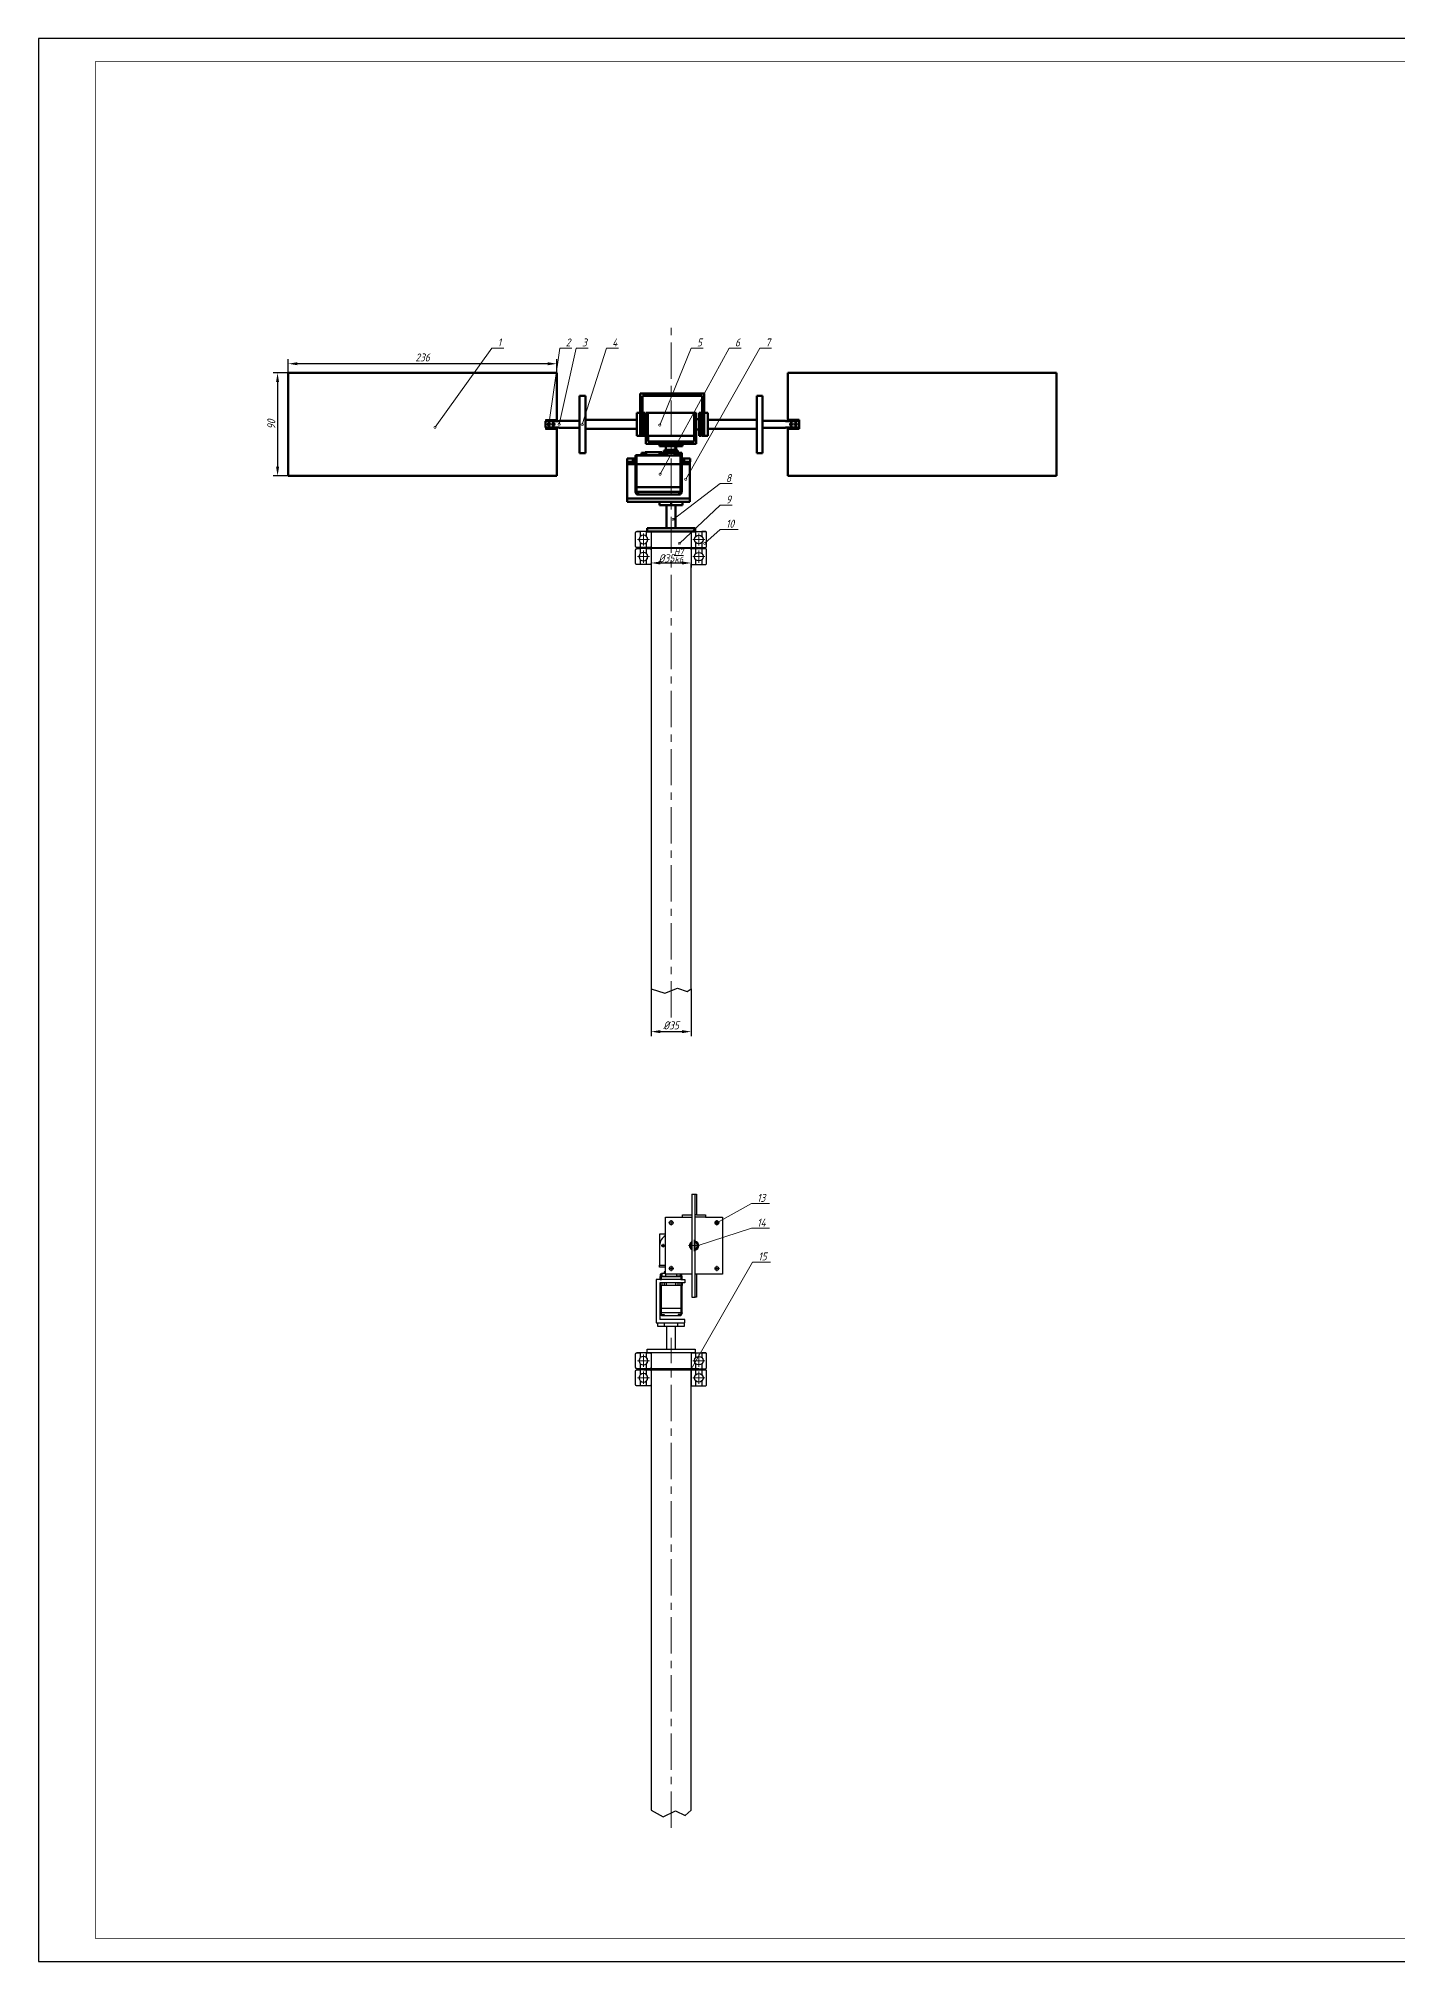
# Model space of a CAD drawing. Header units: millimetres. Extents: x -1060 to 1239, y -708 to 891.
# Drawn here: x 50 to 644, y 50 to 891 of the extents above; entities that cross this region are included whole.
import ezdxf
from ezdxf import colors
from ezdxf.entities.mleader import LeaderData, LeaderLine
from ezdxf.math import Vec2, Vec3

# ---------------------------------------------------------------- set-up
doc = ezdxf.new("R2010")
doc.units = ezdxf.units.MM
doc.header["$LTSCALE"] = 0.5
doc.linetypes.add('CENTER', pattern=[50.8, 31.75, -6.35, 6.35, -6.35])
for name, color, linetype in [('bear1', 7, 'Continuous'), ('bear2', 7, 'CENTER'), ('tf', 7, 'Continuous')]:
    doc.layers.add(name, color=color, linetype=linetype)
for name, color, linetype, lineweight in [('尺寸标注', 7, 'Continuous', 25), ('文字标注', 7, 'Continuous', 25), ('点画线', 1, 'CENTER', 25), ('粗实线', 7, 'Continuous', 50)]:
    doc.layers.add(name, color=color, linetype=linetype, lineweight=lineweight)
doc.styles.add('国标汉字3.5', font='gbeitc.shx', dxfattribs={"height": 3.5, "bigfont": 'gbcbig.shx'})
doc.dimstyles.new('国标尺寸', dxfattribs={"dimtxt": 3.5, "dimasz": 4, "dimexe": 2, "dimexo": 0, "dimgap": 1, "dimtad": 1, "dimtoh": 1, "dimdec": 0, "dimdsep": 46, "dimtxsty": '国标汉字3.5', "dimcen": 3.5, "dimaunit": 1, "dimadec": 0, "dimazin": 1, "dimtfac": 1, "dimtdec": 0, "dimtmove": 0, "dimatfit": 3, "dimfxl": 1, "dimarcsym": 2})

# ---------------------------------------------------------------- blocks, each defined once
blk = doc.blocks.new('tf')
at = {"layer": 'tf', "color": 0, "lineweight": 25}
blk.add_lwpolyline([(-594.5, -420.5), (594.5, -420.5), (594.5, 420.5), (-594.5, 420.5)], close=True, dxfattribs=at)
at = {"layer": 'tf', "color": 0, "lineweight": 25, "const_width": 0.3}
blk.add_lwpolyline([(-569.5, -410.5), (584.5, -410.5), (584.5, 410.5), (-569.5, 410.5)], close=True, dxfattribs=at)
blk = doc.blocks.new('*D19')
at = {"layer": 'Defpoints', "color": 0, "lineweight": 15, "transparency": 16777216}
for p in [(159.27, 748.75), (159.27, 744.71), (276.77, 744.71)]:
    blk.add_point(p, dxfattribs=at)
at = {"layer": '尺寸标注', "color": 0, "lineweight": -2, "transparency": 16777216}
for p, q in [((159.27, 744.71), (159.27, 750.75)), ((272.77, 748.75), (163.27, 748.75)), ((276.77, 744.71), (276.77, 750.75))]:
    blk.add_line(p, q, dxfattribs=at)
at = {"layer": '尺寸标注', "color": 0, "lineweight": 15, "transparency": 16777216}
for points in [[(163.27, 749.42), (163.27, 748.09), (159.27, 748.75)], [(272.77, 749.42), (272.77, 748.09), (276.77, 748.75)]]:
    blk.add_solid(points, dxfattribs=at)
at = {"layer": '尺寸标注', "color": 0, "lineweight": 15, "transparency": 16777216, "insert": (218.02, 751.5), "char_height": 3.5, "attachment_point": 5, "style": '国标汉字3.5'}
blk.add_mtext('236', dxfattribs=at)
blk = doc.blocks.new('*D20')
at = {"layer": 'Defpoints', "color": 0, "lineweight": 15, "transparency": 16777216}
for p in [(159.27, 744.71), (154.6, 699.71), (159.27, 699.71)]:
    blk.add_point(p, dxfattribs=at)
at = {"layer": '尺寸标注', "color": 0, "lineweight": -2, "transparency": 16777216}
for p, q in [((159.27, 744.71), (152.6, 744.71)), ((154.6, 740.71), (154.6, 703.71)), ((159.27, 699.71), (152.6, 699.71))]:
    blk.add_line(p, q, dxfattribs=at)
at = {"layer": '尺寸标注', "color": 0, "lineweight": 15, "transparency": 16777216}
for points in [[(153.93, 740.71), (155.26, 740.71), (154.6, 744.71)], [(153.93, 703.71), (155.26, 703.71), (154.6, 699.71)]]:
    blk.add_solid(points, dxfattribs=at)
at = {"layer": '尺寸标注', "color": 0, "lineweight": 15, "transparency": 16777216, "insert": (151.85, 722.21), "char_height": 3.5, "attachment_point": 5, "rotation": 90, "style": '国标汉字3.5'}
blk.add_mtext('90', dxfattribs=at)
blk = doc.blocks.new('*D23')
at = {"layer": 'Defpoints', "color": 0, "lineweight": 15, "transparency": 16777216}
for p in [(317.98, 475.38), (335.48, 475.38), (335.48, 456.66)]:
    blk.add_point(p, dxfattribs=at)
at = {"layer": '尺寸标注', "color": 0, "lineweight": -2, "transparency": 16777216}
for p, q in [((317.98, 475.38), (317.98, 454.66)), ((335.48, 475.38), (335.48, 454.66)), ((321.98, 456.66), (331.48, 456.66))]:
    blk.add_line(p, q, dxfattribs=at)
at = {"layer": '尺寸标注', "color": 0, "lineweight": 15, "transparency": 16777216}
for points in [[(321.98, 457.33), (321.98, 456), (317.98, 456.66)], [(331.48, 457.33), (331.48, 456), (335.48, 456.66)]]:
    blk.add_solid(points, dxfattribs=at)
at = {"layer": '尺寸标注', "color": 0, "lineweight": 15, "transparency": 16777216, "insert": (326.73, 459.41), "char_height": 3.5, "attachment_point": 5, "style": '国标汉字3.5'}
blk.add_mtext('%%c35', dxfattribs=at)
blk = doc.blocks.new('*D24')
at = {"layer": 'Defpoints', "color": 0, "lineweight": 15, "transparency": 16777216}
for p in [(317.98, 668.91), (335.48, 668.91), (335.48, 661.62)]:
    blk.add_point(p, dxfattribs=at)
at = {"layer": '尺寸标注', "color": 0, "lineweight": -2, "transparency": 16777216}
for p, q in [((317.98, 668.91), (317.98, 659.62)), ((335.48, 668.91), (335.48, 659.62)), ((321.98, 661.62), (331.48, 661.62))]:
    blk.add_line(p, q, dxfattribs=at)
at = {"layer": '尺寸标注', "color": 0, "lineweight": 15, "transparency": 16777216}
for points in [[(321.98, 662.28), (321.98, 660.95), (317.98, 661.62)], [(331.48, 662.28), (331.48, 660.95), (335.48, 661.62)]]:
    blk.add_solid(points, dxfattribs=at)
at = {"layer": '尺寸标注', "color": 0, "lineweight": 15, "transparency": 16777216, "insert": (326.73, 664.86), "char_height": 3.5, "attachment_point": 5, "style": '国标汉字3.5'}
blk.add_mtext('%%C35{\\H0.7x;\\SH7/k6;}', dxfattribs=at)
blk = doc.blocks.new('_DotSmall')
at = {"color": 0, "linetype": 'ByBlock', "lineweight": 15, "const_width": 0.5}
blk.add_lwpolyline([(-0.0625, 0, 1), (0.0625, 0, 1)], format="xyb", close=True, dxfattribs=at)

msp = doc.modelspace()

# ---------------------------------------------------------------- linework, layer by layer
at = {"layer": 'bear1', "lineweight": 30}
for points in [[(313.27, 675.38), (313.27, 673.22, 0.414214), (313.27, 670.55), (313.27, 668.38), (311.73, 668.38, -0.414214), (311.23, 668.88), (311.23, 674.88, -0.414214), (311.73, 675.38)], [(314.6, 669.99, 1), (314.6, 673.77, 1)], [(315.94, 668.38), (315.94, 670.55, 0.414214), (315.94, 673.22), (315.94, 675.38), (317.48, 675.38, -0.414214), (317.98, 674.88), (317.98, 668.88, -0.414214), (317.48, 668.38)], [(337.52, 668.38), (337.52, 670.55, -0.414214), (337.52, 673.22), (337.52, 675.38), (335.98, 675.38, 0.414214), (335.48, 674.88), (335.48, 668.88, 0.414214), (335.98, 668.38)], [(338.85, 669.99, -1), (338.85, 673.77, -1)], [(340.19, 675.38), (340.19, 673.22, -0.414214), (340.19, 670.55), (340.19, 668.38), (341.73, 668.38, 0.414214), (342.23, 668.88), (342.23, 674.88, 0.414214), (341.73, 675.38)], [(313.27, 667.88), (313.27, 665.72, 0.414214), (313.27, 663.05), (313.27, 660.88), (311.73, 660.88, -0.414214), (311.23, 661.38), (311.23, 667.38, -0.414214), (311.73, 667.88)], [(314.6, 662.49, 1), (314.6, 666.27, 1)], [(315.94, 660.88), (315.94, 663.05, 0.414214), (315.94, 665.72), (315.94, 667.88), (317.48, 667.88, -0.414214), (317.98, 667.38), (317.98, 661.38, -0.414214), (317.48, 660.88)], [(337.52, 660.88), (337.52, 663.05, -0.414214), (337.52, 665.72), (337.52, 667.88), (335.98, 667.88, 0.414214), (335.48, 667.38), (335.48, 661.38, 0.414214), (335.98, 660.88)], [(338.85, 662.49, -1), (338.85, 666.27, -1)], [(340.19, 667.88), (340.19, 665.72, -0.414214), (340.19, 663.05), (340.19, 660.88), (341.73, 660.88, 0.414214), (342.23, 661.38), (342.23, 667.38, 0.414214), (341.73, 667.88)], [(313.27, 316.27), (313.27, 314.11, 0.414214), (313.27, 311.44), (313.27, 309.27), (311.73, 309.27, -0.414214), (311.23, 309.77), (311.23, 315.77, -0.414214), (311.73, 316.27)], [(314.6, 310.88, 1), (314.6, 314.66, 1)], [(315.94, 309.27), (315.94, 311.44, 0.414214), (315.94, 314.11), (315.94, 316.27), (317.48, 316.27, -0.414214), (317.98, 315.77), (317.98, 309.77, -0.414214), (317.48, 309.27)], [(337.52, 309.27), (337.52, 311.44, -0.414214), (337.52, 314.11), (337.52, 316.27), (335.98, 316.27, 0.414214), (335.48, 315.77), (335.48, 309.77, 0.414214), (335.98, 309.27)], [(338.85, 310.88, -1), (338.85, 314.66, -1)], [(340.19, 316.27), (340.19, 314.11, -0.414214), (340.19, 311.44), (340.19, 309.27), (341.73, 309.27, 0.414214), (342.23, 309.77), (342.23, 315.77, 0.414214), (341.73, 316.27)], [(313.27, 308.77), (313.27, 306.61, 0.414214), (313.27, 303.94), (313.27, 301.77), (311.73, 301.77, -0.414214), (311.23, 302.27), (311.23, 308.27, -0.414214), (311.73, 308.77)], [(314.6, 303.38, 1), (314.6, 307.16, 1)], [(315.94, 301.77), (315.94, 303.94, 0.414214), (315.94, 306.61), (315.94, 308.77), (317.48, 308.77, -0.414214), (317.98, 308.27), (317.98, 302.27, -0.414214), (317.48, 301.77)], [(337.52, 301.77), (337.52, 303.94, -0.414214), (337.52, 306.61), (337.52, 308.77), (335.98, 308.77, 0.414214), (335.48, 308.27), (335.48, 302.27, 0.414214), (335.98, 301.77)], [(338.85, 303.38, -1), (338.85, 307.16, -1)], [(340.19, 308.77), (340.19, 306.61, -0.414214), (340.19, 303.94), (340.19, 301.77), (341.73, 301.77, 0.414214), (342.23, 302.27), (342.23, 308.27, 0.414214), (341.73, 308.77)]]:
    msp.add_lwpolyline(points, format="xyb", close=True, dxfattribs=at)
for points in [[(317.48, 675.38), (311.73, 675.38)], [(335.98, 675.38), (341.73, 675.38)], [(317.48, 668.38), (311.73, 668.38)], [(317.48, 667.88), (311.73, 667.88)], [(335.98, 668.38), (341.73, 668.38)], [(335.98, 667.88), (341.73, 667.88)], [(317.48, 660.88), (311.73, 660.88)], [(335.98, 660.88), (341.73, 660.88)], [(317.48, 316.27), (311.73, 316.27)], [(335.98, 316.27), (341.73, 316.27)], [(317.48, 309.27), (311.73, 309.27)], [(317.48, 308.77), (311.73, 308.77)], [(335.98, 309.27), (341.73, 309.27)], [(335.98, 308.77), (341.73, 308.77)], [(317.48, 301.77), (311.73, 301.77)], [(335.98, 301.77), (341.73, 301.77)]]:
    msp.add_lwpolyline(points, dxfattribs=at)
at = {"layer": 'bear2', "lineweight": 0}
for p, q in [((314.6, 669.19), (314.6, 674.58)), ((338.85, 669.19), (338.85, 674.58)), ((317.24, 671.88), (311.97, 671.88)), ((314.6, 661.69), (314.6, 667.08)), ((336.22, 671.88), (341.49, 671.88)), ((338.85, 661.69), (338.85, 667.08)), ((317.24, 664.38), (311.97, 664.38)), ((336.22, 664.38), (341.49, 664.38)), ((317.24, 312.77), (311.97, 312.77)), ((314.6, 310.08), (314.6, 315.47)), ((336.22, 312.77), (341.49, 312.77)), ((338.85, 310.08), (338.85, 315.47)), ((317.24, 305.27), (311.97, 305.27)), ((314.6, 302.58), (314.6, 307.97)), ((336.22, 305.27), (341.49, 305.27)), ((338.85, 302.58), (338.85, 307.97))]:
    msp.add_line(p, q, dxfattribs=at)
at = {"layer": '点画线', "lineweight": 15}
for p, q in [((326.73, 462.79), (326.73, 764.75)), ((272.54, 722.21), (273.97, 722.21)), ((273.26, 722.88), (273.26, 721.52)), ((274.55, 722.21), (275.99, 722.21)), ((275.27, 722.88), (275.27, 721.52)), ((378.55, 722.21), (379.99, 722.21)), ((379.27, 722.88), (379.27, 721.52)), ((380.55, 722.21), (381.99, 722.21)), ((381.27, 722.88), (381.27, 721.52)), ((325.68, 373.1), (327.89, 373.1)), ((326.78, 374.24), (326.78, 371.95)), ((345.67, 373.1), (347.88, 373.1)), ((346.78, 374.24), (346.78, 371.95)), ((323.94, 363.1), (322.44, 363.1)), ((323.23, 363.9), (323.23, 362.25)), ((334.34, 363.1), (339.21, 363.1)), ((336.78, 360.71), (336.78, 365.55)), ((326.78, 354.24), (326.78, 351.95)), ((346.78, 354.24), (346.78, 351.95)), ((325.68, 353.1), (327.89, 353.1)), ((345.67, 353.1), (347.88, 353.1)), ((326.73, 108.5), (326.73, 322.77))]:
    msp.add_line(p, q, dxfattribs=at)
for start, end in [(124.8499, 235.1501), (286.60155, 73.39845)]:
    msp.add_arc((336.78, 363.1), 1.75, start, end, dxfattribs=at)
at = {"layer": '粗实线'}
for p, q in [((159.27, 744.71), (159.27, 699.71)), ((276.77, 744.71), (159.27, 744.71)), ((276.77, 723.62), (276.77, 744.71)), ((377.77, 723.62), (377.77, 744.71)), ((377.77, 744.71), (495.27, 744.71)), ((495.27, 744.71), (495.27, 699.71)), ((286.73, 723.71), (286.73, 734.71)), ((286.73, 734.71), (289.23, 734.71)), ((289.23, 734.71), (289.23, 709.71)), ((313.27, 727.21), (313.27, 735.71)), ((313.27, 735.71), (341.27, 735.71)), ((340.27, 734.71), (314.27, 734.71)), ((314.27, 734.71), (314.27, 717.21)), ((340.27, 717.21), (340.27, 734.71)), ((341.27, 735.71), (341.27, 717.21)), ((364.23, 724.21), (364.23, 734.71)), ((364.23, 734.71), (366.73, 734.71)), ((366.73, 734.71), (366.73, 709.71)), ((271.77, 720.8), (271.77, 723.62)), ((271.77, 723.62), (276.77, 723.62)), ((276.77, 723.62), (277.77, 723.62)), ((277.77, 723.62), (277.77, 723.71)), ((277.77, 723.71), (286.73, 723.71)), ((286.73, 723.71), (286.73, 720.71)), ((289.27, 724.21), (311.77, 724.21)), ((311.77, 724.21), (311.77, 727.21)), ((311.77, 727.21), (313.27, 727.21)), ((311.77, 717.21), (311.77, 724.21)), ((313.27, 717.21), (313.27, 727.21)), ((314.27, 727.21), (315.27, 727.21)), ((315.27, 727.21), (315.27, 724.46)), ((315.27, 724.46), (315.52, 724.46)), ((315.27, 724.46), (315.27, 719.96)), ((315.52, 724.46), (315.52, 725.21)), ((315.52, 725.21), (315.67, 725.21)), ((315.52, 719.21), (315.52, 724.46)), ((315.67, 725.21), (315.67, 727.21)), ((315.67, 727.21), (337.77, 727.21)), ((315.67, 725.21), (316.52, 725.21)), ((316.52, 725.21), (316.52, 727.21)), ((316.52, 725.21), (316.52, 719.21)), ((336.77, 727.21), (336.77, 725.21)), ((336.77, 725.21), (337.77, 725.21)), ((336.77, 725.21), (336.77, 717.21)), ((337.77, 727.21), (337.77, 724.46)), ((337.77, 725.21), (337.77, 719.96)), ((337.77, 724.46), (339.02, 724.46)), ((339.02, 724.46), (339.02, 727.21)), ((339.02, 727.21), (340.02, 727.21)), ((339.02, 724.46), (339.02, 719.96)), ((340.02, 727.21), (340.02, 717.21)), ((342.77, 727.21), (341.27, 727.21)), ((342.77, 717.21), (342.77, 727.21)), ((342.77, 724.21), (364.23, 724.21)), ((364.23, 724.21), (364.23, 720.21)), ((366.73, 723.71), (376.77, 723.71)), ((376.77, 723.71), (376.77, 723.62)), ((376.77, 723.62), (382.77, 723.62)), ((382.77, 724.21), (377.77, 724.21)), ((377.77, 724.21), (377.77, 723.62)), ((382.77, 723.62), (382.77, 724.21)), ((382.77, 723.62), (382.77, 720.8)), ((276.77, 720.8), (271.77, 720.8)), ((276.77, 699.71), (276.77, 720.8)), ((277.77, 720.8), (276.77, 720.8)), ((277.77, 720.71), (277.77, 720.8)), ((286.73, 720.71), (277.77, 720.71)), ((286.73, 709.71), (286.73, 720.71)), ((311.77, 720.21), (289.27, 720.21)), ((313.27, 717.21), (311.77, 717.21)), ((314.27, 717.21), (313.27, 717.21)), ((315.27, 717.21), (314.27, 717.21)), ((315.27, 719.96), (315.52, 719.96)), ((315.27, 719.96), (315.27, 717.21)), ((316.52, 719.21), (315.52, 719.21)), ((315.67, 719.21), (315.67, 713.71)), ((316.52, 717.21), (316.52, 719.21)), ((336.77, 717.21), (316.52, 717.21)), ((316.67, 714.71), (316.67, 717.21)), ((337.77, 719.21), (336.77, 719.21)), ((336.77, 717.21), (336.77, 714.71)), ((339.02, 719.96), (337.77, 719.96)), ((337.77, 719.96), (337.77, 719.21)), ((337.77, 713.71), (337.77, 719.21)), ((339.02, 717.21), (339.02, 719.96)), ((340.02, 717.21), (339.02, 717.21)), ((341.27, 717.21), (340.27, 717.21)), ((341.27, 717.21), (342.77, 717.21)), ((364.23, 720.21), (342.77, 720.21)), ((364.23, 709.71), (364.23, 720.21)), ((376.77, 720.71), (366.73, 720.71)), ((382.77, 720.8), (376.77, 720.8)), ((376.77, 720.8), (376.77, 720.71)), ((377.77, 720.8), (377.77, 720.21)), ((377.77, 699.71), (377.77, 720.21)), ((377.77, 720.21), (382.77, 720.21)), ((382.77, 720.21), (382.77, 720.8)), ((289.23, 709.71), (286.73, 709.71)), ((310.01, 707.38), (307.48, 707.38)), ((307.48, 707.38), (307.48, 689.88)), ((311.11, 707.38), (310.01, 707.38)), ((310.01, 707.38), (310.01, 706.32)), ((310.01, 706.32), (311.11, 706.53)), ((311.26, 708.68), (311.11, 708.68)), ((311.11, 708.68), (311.11, 705.88)), ((313.77, 708.78), (311.26, 708.78)), ((311.26, 708.78), (311.26, 708.68)), ((311.26, 708.68), (311.78, 708.68)), ((311.63, 708.68), (311.63, 691.71)), ((311.78, 708.68), (311.78, 708.78)), ((311.78, 708.68), (325.45, 708.68)), ((315.36, 709.78), (313.77, 709.78)), ((313.77, 709.78), (313.77, 708.78)), ((313.77, 708.78), (315.38, 708.78)), ((315.76, 710.03), (315.36, 710.03)), ((315.36, 710.03), (315.36, 709.78)), ((315.36, 709.78), (315.38, 709.78)), ((315.38, 709.78), (315.38, 708.78)), ((315.38, 708.78), (315.76, 708.78)), ((315.67, 713.71), (337.77, 713.71)), ((321.26, 710.03), (315.76, 710.03)), ((315.76, 710.03), (315.76, 708.78)), ((315.76, 708.78), (324.51, 708.78)), ((336.77, 714.71), (316.67, 714.71)), ((322.62, 710.03), (321.26, 710.03)), ((321.26, 710.03), (321.26, 709.78)), ((321.26, 709.78), (322.62, 709.78)), ((321.63, 710.03), (321.63, 709.78)), ((321.72, 713.71), (321.72, 712.71)), ((321.72, 712.71), (331.72, 712.71)), ((322.62, 709.78), (322.62, 710.03)), ((323.59, 709.78), (322.62, 709.78)), ((324.09, 710.78), (323.59, 710.78)), ((323.59, 710.78), (323.59, 709.78)), ((323.59, 709.78), (329.64, 709.78)), ((324.47, 711.16), (324.09, 711.16)), ((324.09, 711.16), (324.09, 710.78)), ((329.14, 710.78), (324.09, 710.78)), ((324.47, 712.71), (324.47, 711.16)), ((324.47, 711.16), (328.97, 711.16)), ((324.51, 708.78), (324.51, 709.78)), ((325.45, 708.78), (324.51, 708.78)), ((325.45, 708.68), (325.45, 708.78)), ((325.45, 708.68), (327.82, 708.68)), ((327.82, 708.68), (327.82, 708.78)), ((327.82, 708.78), (330.73, 708.78)), ((330.73, 708.68), (327.82, 708.68)), ((328.97, 711.16), (328.97, 712.71)), ((329.14, 711.16), (328.97, 711.16)), ((329.14, 710.78), (329.14, 711.16)), ((329.64, 710.78), (329.14, 710.78)), ((329.64, 709.78), (329.64, 710.78)), ((331.37, 709.78), (329.64, 709.78)), ((330.73, 708.78), (330.73, 708.68)), ((330.73, 708.78), (331.23, 708.78)), ((331.23, 708.68), (330.73, 708.68)), ((330.88, 704.78), (330.88, 708.68)), ((331.23, 708.78), (331.23, 708.68)), ((331.23, 708.68), (331.37, 708.68)), ((331.37, 708.68), (331.37, 709.78)), ((331.37, 708.68), (331.38, 708.68)), ((331.38, 708.68), (331.38, 707.38)), ((331.38, 707.38), (335.01, 707.38)), ((331.38, 707.38), (331.38, 705.88)), ((331.38, 706.53), (332.48, 706.32)), ((331.72, 712.71), (331.72, 713.71)), ((332.48, 707.38), (332.48, 705.88)), ((335.01, 707.38), (335.01, 705.88)), ((366.73, 709.71), (364.23, 709.71)), ((159.27, 699.71), (276.77, 699.71)), ((310.01, 705.88), (307.48, 705.88)), ((307.73, 704.78), (307.73, 705.88)), ((311.3, 704.78), (307.73, 704.78)), ((307.75, 705.88), (307.75, 704.78)), ((308.51, 704.78), (308.51, 705.88)), ((310.01, 705.88), (310.01, 706.32)), ((311.11, 705.88), (310.01, 705.88)), ((311.11, 705.88), (311.3, 705.88)), ((311.13, 704.78), (311.13, 692.78)), ((311.3, 705.88), (311.3, 704.78)), ((311.3, 704.78), (334.75, 704.78)), ((331.21, 704.78), (330.88, 704.78)), ((330.88, 694.78), (330.88, 704.78)), ((335.01, 705.88), (331.21, 705.88)), ((331.21, 705.88), (331.21, 704.78)), ((331.38, 704.78), (331.38, 694.78)), ((334.01, 705.88), (334.01, 704.78)), ((334.75, 704.78), (334.75, 705.88)), ((334.98, 705.88), (334.98, 688.38)), ((495.27, 699.71), (377.77, 699.71)), ((307.48, 689.88), (334.98, 689.88)), ((307.48, 688.38), (307.48, 689.88)), ((311.13, 694.78), (330.88, 694.78)), ((311.13, 692.78), (311.48, 692.03)), ((330.88, 692.78), (311.13, 692.78)), ((311.48, 692.03), (311.48, 692.03)), ((311.48, 692.03), (311.71, 691.53)), ((311.63, 692.03), (311.48, 692.03)), ((311.63, 691.71), (311.63, 692.03)), ((311.63, 692.03), (312.76, 692.03)), ((311.63, 691.71), (311.71, 691.53)), ((312.75, 691.53), (311.71, 691.53)), ((312.76, 692.03), (312.75, 691.53)), ((329.76, 691.53), (312.75, 691.53)), ((330.88, 692.03), (329.76, 692.03)), ((329.76, 692.03), (329.76, 691.53)), ((329.76, 691.53), (330.8, 691.53)), ((330.8, 691.53), (330.88, 691.71)), ((331.38, 694.78), (330.88, 694.78)), ((330.88, 694.78), (330.88, 692.78)), ((330.88, 692.78), (331.38, 692.78)), ((330.88, 692.03), (330.88, 692.78)), ((331.03, 692.03), (330.88, 691.71)), ((330.88, 691.71), (330.88, 692.03)), ((330.88, 692.03), (330.88, 692.03)), ((331.03, 692.03), (330.88, 692.03)), ((331.38, 692.78), (331.03, 692.03)), ((331.03, 692.03), (331.03, 692.03)), ((331.38, 692.78), (331.38, 694.78)), ((334.98, 688.38), (307.48, 688.38)), ((321.73, 688.38), (321.73, 686.88)), ((321.73, 686.88), (326.73, 686.88)), ((324.73, 676.88), (324.73, 686.88)), ((326.73, 686.88), (326.73, 688.38)), ((326.73, 686.88), (331.73, 686.88)), ((328.73, 686.88), (328.73, 676.88)), ((331.73, 686.88), (331.73, 688.38)), ((316.23, 675.38), (316.23, 676.88)), ((316.23, 676.88), (324.73, 676.88)), ((337.23, 675.38), (316.23, 675.38)), ((328.73, 676.88), (324.73, 676.88)), ((328.73, 676.88), (337.23, 676.88)), ((337.23, 676.88), (337.23, 675.38))]:
    msp.add_line(p, q, dxfattribs=at)
at = {"layer": '粗实线', "lineweight": 30}
for p, q in [((276.77, 724.22), (271.77, 724.22)), ((271.77, 724.22), (271.77, 723.62)), ((276.77, 723.62), (276.77, 724.22)), ((271.77, 720.8), (271.77, 720.2)), ((271.77, 720.2), (276.77, 720.2)), ((317.98, 674.88), (317.98, 675.38)), ((335.48, 674.88), (335.48, 675.38)), ((314.6, 668.38), (314.6, 667.88)), ((338.85, 667.88), (314.6, 667.88)), ((317.48, 668.38), (338.85, 668.38)), ((317.98, 668.88), (317.98, 668.38)), ((317.98, 667.38), (317.98, 667.88)), ((335.48, 668.88), (335.48, 668.38)), ((335.48, 667.38), (335.48, 667.88)), ((338.85, 668.38), (338.85, 667.88)), ((317.98, 661.38), (317.98, 475.38)), ((335.48, 475.38), (335.48, 661.38)), ((335.78, 385.6), (337.78, 385.6)), ((335.78, 385.6), (335.78, 340.6)), ((337.28, 376.6), (337.28, 385.6)), ((337.78, 385.6), (337.78, 376.6)), ((324.28, 350.6), (324.28, 375.6)), ((324.28, 375.6), (335.78, 375.6)), ((331.78, 375.6), (331.78, 376.6)), ((331.78, 376.6), (335.78, 376.6)), ((337.78, 376.6), (337.28, 376.6)), ((337.28, 340.6), (337.28, 376.6)), ((341.78, 375.6), (337.28, 375.6)), ((337.78, 376.6), (341.78, 376.6)), ((341.78, 376.6), (341.78, 375.6)), ((341.78, 375.6), (349.28, 375.6)), ((349.28, 375.6), (349.28, 350.6)), ((324.28, 368.1), (321.73, 368.1)), ((321.73, 368.1), (321.73, 354.6)), ((321.73, 354.6), (324.28, 354.6)), ((321.73, 353.6), (321.73, 354.6)), ((324.28, 353.6), (321.73, 353.6)), ((327.44, 353.6), (326.12, 353.6)), ((321.97, 348.27), (320.21, 348.27)), ((320.21, 348.27), (320.21, 329.27)), ((332.78, 346.77), (321.78, 346.77)), ((321.78, 346.77), (321.78, 330.77)), ((321.98, 349.57), (321.97, 349.57)), ((321.97, 349.57), (321.97, 348.27)), ((321.97, 348.27), (322.52, 348.27)), ((321.97, 333.67), (321.97, 346.77)), ((322.14, 345.67), (321.97, 345.67)), ((322.49, 350.67), (321.98, 350.67)), ((321.98, 350.67), (321.98, 349.57)), ((321.98, 349.57), (322.67, 349.57)), ((322.02, 348.27), (322.02, 349.57)), ((322.02, 346.77), (322.02, 333.67)), ((322.49, 349.67), (322.13, 349.67)), ((322.13, 349.67), (322.13, 349.57)), ((322.14, 345.67), (322.14, 346.77)), ((322.9, 345.67), (322.14, 345.67)), ((322.17, 349.67), (322.17, 349.57)), ((324.28, 350.92), (322.49, 350.92)), ((322.49, 350.92), (322.49, 349.67)), ((322.49, 349.67), (322.88, 349.67)), ((322.52, 348.27), (322.52, 349.57)), ((331.02, 348.27), (322.52, 348.27)), ((322.52, 332.6), (322.52, 345.67)), ((322.67, 349.57), (322.67, 349.67)), ((322.67, 349.57), (330.87, 349.57)), ((322.88, 349.67), (322.88, 350.92)), ((322.88, 349.67), (329.26, 349.67)), ((322.9, 345.67), (322.9, 346.77)), ((323.78, 345.67), (322.9, 345.67)), ((324.28, 351.67), (323.7, 351.67)), ((323.7, 351.67), (323.7, 350.92)), ((323.78, 345.67), (323.78, 346.77)), ((324.78, 345.67), (323.78, 345.67)), ((324.28, 352.05), (324.2, 352.05)), ((324.2, 352.05), (324.2, 351.67)), ((335.78, 350.6), (324.28, 350.6)), ((324.28, 350.6), (324.28, 349.67)), ((324.78, 345.67), (324.78, 346.77)), ((328.78, 345.67), (324.78, 345.67)), ((328.78, 345.67), (328.78, 346.77)), ((329.78, 345.67), (328.78, 345.67)), ((329.26, 349.67), (329.26, 350.6)), ((330.87, 349.67), (329.26, 349.67)), ((329.78, 345.67), (329.78, 346.77)), ((330.65, 345.67), (329.78, 345.67)), ((330.63, 350.6), (330.63, 349.67)), ((330.65, 345.67), (330.65, 346.77)), ((331.4, 345.67), (330.65, 345.67)), ((330.87, 349.57), (330.87, 349.67)), ((330.87, 349.67), (331.37, 349.67)), ((331.37, 349.57), (330.87, 349.57)), ((331.01, 350.6), (331.01, 349.67)), ((331.02, 349.57), (331.02, 348.27)), ((331.02, 348.27), (331.52, 348.27)), ((331.02, 345.67), (331.02, 332.6)), ((331.37, 349.67), (331.37, 349.57)), ((331.52, 349.57), (331.37, 349.57)), ((331.4, 345.67), (331.4, 346.77)), ((331.52, 345.67), (331.4, 345.67)), ((331.48, 349.57), (331.48, 350.6)), ((331.52, 348.27), (331.52, 349.57)), ((331.52, 348.27), (332.78, 348.27)), ((331.52, 346.77), (331.52, 345.67)), ((331.52, 333.67), (331.52, 345.67)), ((332.78, 348.27), (332.78, 346.77)), ((349.28, 350.6), (337.28, 350.6)), ((337.78, 350.6), (337.78, 340.6)), ((335.78, 340.6), (337.28, 340.6)), ((337.78, 340.6), (337.28, 340.6)), ((320.21, 329.27), (332.78, 329.27)), ((320.96, 327.77), (320.96, 329.27)), ((332.78, 330.77), (321.78, 330.77)), ((321.97, 335.67), (331.52, 335.67)), ((322.02, 333.67), (321.97, 333.67)), ((321.97, 333.67), (322.32, 332.92)), ((322.37, 332.92), (322.02, 333.67)), ((331.52, 333.67), (322.02, 333.67)), ((322.32, 332.92), (322.32, 332.92)), ((322.32, 332.92), (322.55, 332.42)), ((322.52, 332.6), (322.37, 332.92)), ((322.37, 332.92), (322.37, 332.92)), ((322.37, 332.92), (323.64, 332.92)), ((322.6, 332.42), (322.52, 332.6)), ((322.55, 332.42), (322.6, 332.42)), ((330.93, 332.42), (322.6, 332.42)), ((323.64, 332.92), (323.64, 332.42)), ((323.84, 327.77), (323.84, 329.27)), ((329.62, 327.77), (329.62, 329.27)), ((331.17, 332.92), (329.89, 332.92)), ((329.89, 332.92), (329.9, 332.42)), ((331.52, 333.67), (330.93, 332.42)), ((332.5, 329.27), (332.5, 327.77)), ((332.78, 329.27), (332.78, 330.77)), ((323.84, 327.77), (320.96, 327.77)), ((329.62, 327.77), (323.84, 327.77)), ((324.73, 327.77), (324.73, 317.77)), ((328.73, 317.77), (328.73, 327.77)), ((332.5, 327.77), (329.62, 327.77)), ((316.23, 316.27), (316.23, 317.77)), ((316.23, 317.77), (337.23, 317.77)), ((337.23, 316.27), (316.23, 316.27)), ((317.98, 316.27), (317.98, 309.27)), ((335.48, 316.27), (335.48, 309.27)), ((337.23, 317.77), (337.23, 316.27)), ((314.6, 309.27), (314.6, 308.77)), ((338.85, 309.27), (314.6, 309.27)), ((314.6, 308.77), (338.85, 308.77)), ((317.98, 308.77), (317.98, 116.27)), ((335.48, 116.27), (335.48, 308.77)), ((338.85, 308.77), (338.85, 309.27))]:
    msp.add_line(p, q, dxfattribs=at)
for points in [[(317.98, 475.38), (323.93, 473.52), (329.56, 475.72), (333.69, 474.23), (335.48, 475.38)], [(317.98, 116.27), (323.31, 113.31), (328.68, 115.94), (332.96, 113.87), (335.48, 116.27)]]:
    msp.add_lwpolyline(points, dxfattribs=at)
at = {"layer": '粗实线'}
for centre in [(273.27, 722.21), (275.27, 722.21), (379.27, 722.21), (381.27, 722.21)]:
    msp.add_circle(centre, 0.5, dxfattribs=at)
at = {"layer": '粗实线', "lineweight": 30}
for centre, radius in [((326.78, 373.1), 0.825), ((346.78, 373.1), 0.825), ((323.22, 363.1), 0.5), ((326.78, 353.1), 0.825), ((346.78, 353.1), 0.825)]:
    msp.add_circle(centre, radius, dxfattribs=at)
for centre, radius, start, end in [((326.73, 363.1), 5, 119.34058, 180), ((336.78, 363.1), 2, 120, 240), ((336.78, 363.1), 1.5, 131.81031, 228.18969), ((336.78, 363.1), 2, 284.47751, 75.52249), ((336.78, 363.1), 1.5, 289.47122, 70.52878)]:
    msp.add_arc(centre, radius, start, end, dxfattribs=at)

# ---------------------------------------------------------------- block references
at = {"layer": '文字标注'}
msp.add_blockref('tf', (644.5, 470.5), dxfattribs=at)

# ---------------------------------------------------------------- dimensions: what is measured, and where the dimension line sits
at = {"layer": '尺寸标注', "lineweight": 15}
dim = msp.add_linear_dim(base=(159.27, 748.75), p1=(276.77, 744.71), p2=(159.27, 744.71), text='236', dimstyle='国标尺寸', dxfattribs=at)
dim.commit()
dim.dimension.update_dxf_attribs({"geometry": '*D19', "text_midpoint": (218.02, 751.5)})
for base, p1, p2, angle, text, picture, middle in [((154.6, 699.71), (159.27, 744.71), (159.27, 699.71), 90, '90', '*D20', (151.85, 722.21)), ((335.48, 456.66), (317.98, 475.38), (335.48, 475.38), 0, '%%c35', '*D23', (326.73, 459.41))]:
    dim = msp.add_linear_dim(base=base, p1=p1, p2=p2, angle=angle, text=text, dimstyle='国标尺寸', dxfattribs=at)
    dim.commit()
    dim.dimension.update_dxf_attribs({"geometry": picture, "text_midpoint": middle})
dim = msp.add_linear_dim(base=(335.48, 661.62), p1=(317.98, 668.91), p2=(335.48, 668.91), text='%%C35{\\H0.7x;\\SH7/k6;}', dimstyle='国标尺寸', dxfattribs=at)
dim.commit()
dim.dimension.update_dxf_attribs({"geometry": '*D24', "text_midpoint": (326.73, 661.62), "dimtype": 160})

# ---------------------------------------------------------------- leaders
ml = msp.add_multileader_mtext('Standard', dxfattribs=at)
ml.set_content('1', color=256, style='国标汉字3.5')
ml.set_leader_properties(lineweight=15)
ml.set_arrow_properties(name='DOTSMALL')
ml.build(insert=Vec2(0, 0))
ml.multileader.update_dxf_attribs({"text_left_attachment_type": 6, "dogleg_length": 0.5, "arrow_head_size": 2})
ctx = ml.context
ctx.base_point, ctx.char_height, ctx.arrow_head_size, ctx.plane_origin = Vec3(248.87, 755.6), 3.5, 2, Vec3(231.37, 728.88)
ctx.left_attachment = 6
notes = []
notes.append((ctx, [(0, (1, 1, 0), (248.37, 755.6), (1, 0), 0.5, [(0, [(223.47, 720.95)], 0, [])])]))
ctx.mtext.insert, ctx.mtext.flow_direction = Vec3(250.87, 759.8), 5
ml = msp.add_multileader_mtext('Standard', dxfattribs=at)
ml.set_content('2', color=256, style='国标汉字3.5')
ml.set_leader_properties(lineweight=15)
ml.set_arrow_properties(name='DOTSMALL')
ml.build(insert=Vec2(0, 0))
ml.multileader.update_dxf_attribs({"text_left_attachment_type": 6, "dogleg_length": 0.5, "arrow_head_size": 2})
ctx = ml.context
ctx.base_point, ctx.char_height, ctx.arrow_head_size, ctx.plane_origin = Vec3(278.63, 755.6), 3.5, 2, Vec3(273.26, 722.21)
ctx.left_attachment = 6
notes.append((ctx, [(0, (1, 1, 0), (278.13, 755.6), (1, 0), 0.5, [(0, [(273.26, 722.21)], 0, [])])]))
ctx.mtext.insert, ctx.mtext.flow_direction = Vec3(280.63, 759.8), 5
ml = msp.add_multileader_mtext('Standard', dxfattribs=at)
ml.set_content('3', color=256, style='国标汉字3.5')
ml.set_leader_properties(lineweight=15)
ml.set_arrow_properties(name='DOTSMALL')
ml.build(insert=Vec2(0, 0))
ml.multileader.update_dxf_attribs({"text_left_attachment_type": 6, "dogleg_length": 0.5, "arrow_head_size": 2})
ctx = ml.context
ctx.base_point, ctx.char_height, ctx.arrow_head_size, ctx.plane_origin = Vec3(285.78, 755.6), 3.5, 2, Vec3(277.77, 722.22)
ctx.left_attachment = 6
notes.append((ctx, [(0, (1, 1, 0), (285.28, 755.6), (1, 0), 0.5, [(0, [(277.77, 722.22)], 0, [])])]))
ctx.mtext.insert, ctx.mtext.flow_direction = Vec3(287.78, 759.8), 5
ml = msp.add_multileader_mtext('Standard', dxfattribs=at)
ml.set_content('4', color=256, style='国标汉字3.5')
ml.set_leader_properties(lineweight=15)
ml.set_arrow_properties(name='DOTSMALL')
ml.build(insert=Vec2(0, 0))
ml.multileader.update_dxf_attribs({"text_left_attachment_type": 6, "dogleg_length": 0.5, "arrow_head_size": 2})
ctx = ml.context
ctx.base_point, ctx.char_height, ctx.arrow_head_size, ctx.plane_origin = Vec3(298.99, 755.6), 3.5, 2, Vec3(287.86, 722.16)
ctx.left_attachment = 6
notes.append((ctx, [(0, (1, 1, 0), (298.49, 755.6), (1, 0), 0.5, [(0, [(287.86, 722.16)], 0, [])])]))
ctx.mtext.insert, ctx.mtext.flow_direction = Vec3(300.99, 759.8), 5
ml = msp.add_multileader_mtext('Standard', dxfattribs=at)
ml.set_content('5', color=256, style='国标汉字3.5')
ml.set_leader_properties(lineweight=15)
ml.set_arrow_properties(name='DOTSMALL')
ml.build(insert=Vec2(0, 0))
ml.multileader.update_dxf_attribs({"text_left_attachment_type": 6, "dogleg_length": 0.5, "arrow_head_size": 2})
ctx = ml.context
ctx.base_point, ctx.char_height, ctx.arrow_head_size, ctx.plane_origin = Vec3(336.03, 755.6), 3.5, 2, Vec3(321.78, 721.92)
ctx.left_attachment = 6
notes.append((ctx, [(0, (1, 1, 0), (335.53, 755.6), (1, 0), 0.5, [(0, [(321.78, 721.92)], 0, [])])]))
ctx.mtext.insert, ctx.mtext.flow_direction = Vec3(338.03, 759.8), 5
ml = msp.add_multileader_mtext('Standard', dxfattribs=at)
ml.set_content('6', color=256, style='国标汉字3.5')
ml.set_leader_properties(lineweight=15)
ml.set_arrow_properties(name='DOTSMALL')
ml.build(insert=Vec2(0, 0))
ml.multileader.update_dxf_attribs({"text_left_attachment_type": 6, "dogleg_length": 0.5, "arrow_head_size": 2})
ctx = ml.context
ctx.base_point, ctx.char_height, ctx.arrow_head_size, ctx.plane_origin = Vec3(352.68, 755.6), 3.5, 2, Vec3(321.93, 700.47)
ctx.left_attachment = 6
notes.append((ctx, [(0, (1, 1, 0), (352.18, 755.6), (1, 0), 0.5, [(0, [(321.93, 700.47)], 0, [])])]))
ctx.mtext.insert, ctx.mtext.flow_direction = Vec3(354.68, 759.8), 5
ml = msp.add_multileader_mtext('Standard', dxfattribs=at)
ml.set_content('7', color=256, style='国标汉字3.5')
ml.set_leader_properties(lineweight=15)
ml.set_arrow_properties(name='DOTSMALL')
ml.build(insert=Vec2(0, 0))
ml.multileader.update_dxf_attribs({"text_left_attachment_type": 6, "dogleg_length": 0.5, "arrow_head_size": 2})
ctx = ml.context
ctx.base_point, ctx.char_height, ctx.arrow_head_size, ctx.plane_origin = Vec3(366.01, 755.6), 3.5, 2, Vec3(333.14, 698.23)
ctx.left_attachment = 6
notes.append((ctx, [(0, (1, 1, 0), (365.51, 755.6), (1, 0), 0.5, [(0, [(333.14, 698.23)], 0, [])])]))
ctx.mtext.insert, ctx.mtext.flow_direction = Vec3(368.01, 759.8), 5
ml = msp.add_multileader_mtext('Standard', dxfattribs=at)
ml.set_content('8', color=256, style='国标汉字3.5')
ml.set_leader_properties(lineweight=15)
ml.set_arrow_properties(name='DOTSMALL')
ml.build(insert=Vec2(0, 0))
ml.multileader.update_dxf_attribs({"text_left_attachment_type": 6, "dogleg_length": 0.5, "arrow_head_size": 2})
ctx = ml.context
ctx.base_point, ctx.char_height, ctx.arrow_head_size, ctx.plane_origin = Vec3(348.74, 696.31), 3.5, 2, Vec3(327.68, 680.7)
ctx.left_attachment = 6
notes.append((ctx, [(0, (1, 1, 0), (348.24, 696.31), (1, 0), 0.5, [(0, [(327.68, 680.7)], 0, [])])]))
ctx.mtext.insert, ctx.mtext.flow_direction = Vec3(350.74, 700.51), 5
ml = msp.add_multileader_mtext('Standard', dxfattribs=at)
ml.set_content('9', color=256, style='国标汉字3.5')
ml.set_leader_properties(lineweight=15)
ml.set_arrow_properties(name='DOTSMALL')
ml.build(insert=Vec2(0, 0))
ml.multileader.update_dxf_attribs({"text_left_attachment_type": 6, "dogleg_length": 0.5, "arrow_head_size": 2})
ctx = ml.context
ctx.base_point, ctx.char_height, ctx.arrow_head_size, ctx.plane_origin = Vec3(348.74, 686.93), 3.5, 2, Vec3(330.35, 670.19)
ctx.left_attachment = 6
notes.append((ctx, [(0, (1, 1, 0), (348.24, 686.93), (1, 0), 0.5, [(0, [(330.35, 670.19)], 0, [])])]))
ctx.mtext.insert, ctx.mtext.flow_direction = Vec3(350.74, 691.13), 5
ml = msp.add_multileader_mtext('Standard', dxfattribs=at)
ml.set_content('10', color=256, style='国标汉字3.5')
ml.set_leader_properties(lineweight=15)
ml.set_arrow_properties(name='DOTSMALL')
ml.build(insert=Vec2(0, 0))
ml.multileader.update_dxf_attribs({"text_left_attachment_type": 6, "dogleg_length": 0.5, "arrow_head_size": 2})
ctx = ml.context
ctx.base_point, ctx.char_height, ctx.arrow_head_size, ctx.plane_origin = Vec3(348.74, 676.33), 3.5, 2, Vec3(341.43, 670.22)
ctx.left_attachment = 6
notes.append((ctx, [(0, (1, 1, 0), (348.24, 676.33), (1, 0), 0.5, [(0, [(341.43, 670.22)], 0, [])])]))
ctx.mtext.insert, ctx.mtext.flow_direction = Vec3(350.74, 680.53), 5
ml = msp.add_multileader_mtext('Standard', dxfattribs=at)
ml.set_content('13', color=256, style='国标汉字3.5')
ml.set_leader_properties(lineweight=15)
ml.set_arrow_properties(name='DOTSMALL')
ml.build(insert=Vec2(0, 0))
ml.multileader.update_dxf_attribs({"text_left_attachment_type": 6, "dogleg_length": 0.5, "arrow_head_size": 2})
ctx = ml.context
ctx.base_point, ctx.char_height, ctx.arrow_head_size, ctx.plane_origin = Vec3(362.36, 381.51), 3.5, 2, Vec3(346.78, 373.1)
ctx.left_attachment = 6
notes.append((ctx, [(0, (1, 1, 0), (361.86, 381.51), (1, 0), 0.5, [(0, [(346.78, 373.1)], 0, [])])]))
ctx.mtext.insert, ctx.mtext.flow_direction = Vec3(364.36, 385.71), 5
ml = msp.add_multileader_mtext('Standard', dxfattribs=at)
ml.set_content('14', color=256, style='国标汉字3.5')
ml.set_leader_properties(lineweight=15)
ml.set_arrow_properties(name='DOTSMALL')
ml.build(insert=Vec2(0, 0))
ml.multileader.update_dxf_attribs({"text_left_attachment_type": 6, "dogleg_length": 0.5, "arrow_head_size": 2})
ctx = ml.context
ctx.base_point, ctx.char_height, ctx.arrow_head_size, ctx.plane_origin = Vec3(362.36, 370.66), 3.5, 2, Vec3(338.53, 363.1)
ctx.left_attachment = 6
notes.append((ctx, [(0, (1, 1, 0), (361.86, 370.66), (1, 0), 0.5, [(0, [(338.53, 363.1)], 0, [])])]))
ctx.mtext.insert, ctx.mtext.flow_direction = Vec3(364.36, 374.86), 5
ml = msp.add_multileader_mtext('Standard', dxfattribs=at)
ml.set_content('15', color=256, style='国标汉字3.5')
ml.set_leader_properties(lineweight=15)
ml.set_arrow_properties(name='DOTSMALL')
ml.build(insert=Vec2(0, 0))
ml.multileader.update_dxf_attribs({"text_left_attachment_type": 6, "dogleg_length": 0.5, "arrow_head_size": 2})
ctx = ml.context
ctx.base_point, ctx.char_height, ctx.arrow_head_size, ctx.plane_origin = Vec3(362.86, 355.91), 3.5, 2, Vec3(335.48, 309.02)
ctx.left_attachment = 6
notes.append((ctx, [(0, (1, 1, 0), (362.36, 355.91), (1, 0), 0.5, [(0, [(335.48, 309.02)], 0, [])])]))
ctx.mtext.insert, ctx.mtext.flow_direction = Vec3(364.86, 360.11), 5
for ctx, leaders in notes:
    for number, flags, end, landing, length, lines in leaders:
        leader = LeaderData()
        leader.index, (leader.has_last_leader_line, leader.has_dogleg_vector, leader.attachment_direction) = number, flags
        leader.last_leader_point, leader.dogleg_vector, leader.dogleg_length = Vec3(end), Vec3(landing), length
        for number, points, colour, breaks in lines:
            line = LeaderLine()
            line.index, line.vertices, line.color, line.breaks = number, Vec3.list(points), colors.encode_raw_color(colour), breaks
            leader.lines.append(line)
        ctx.leaders.append(leader)

doc.saveas('drawing.dxf')
